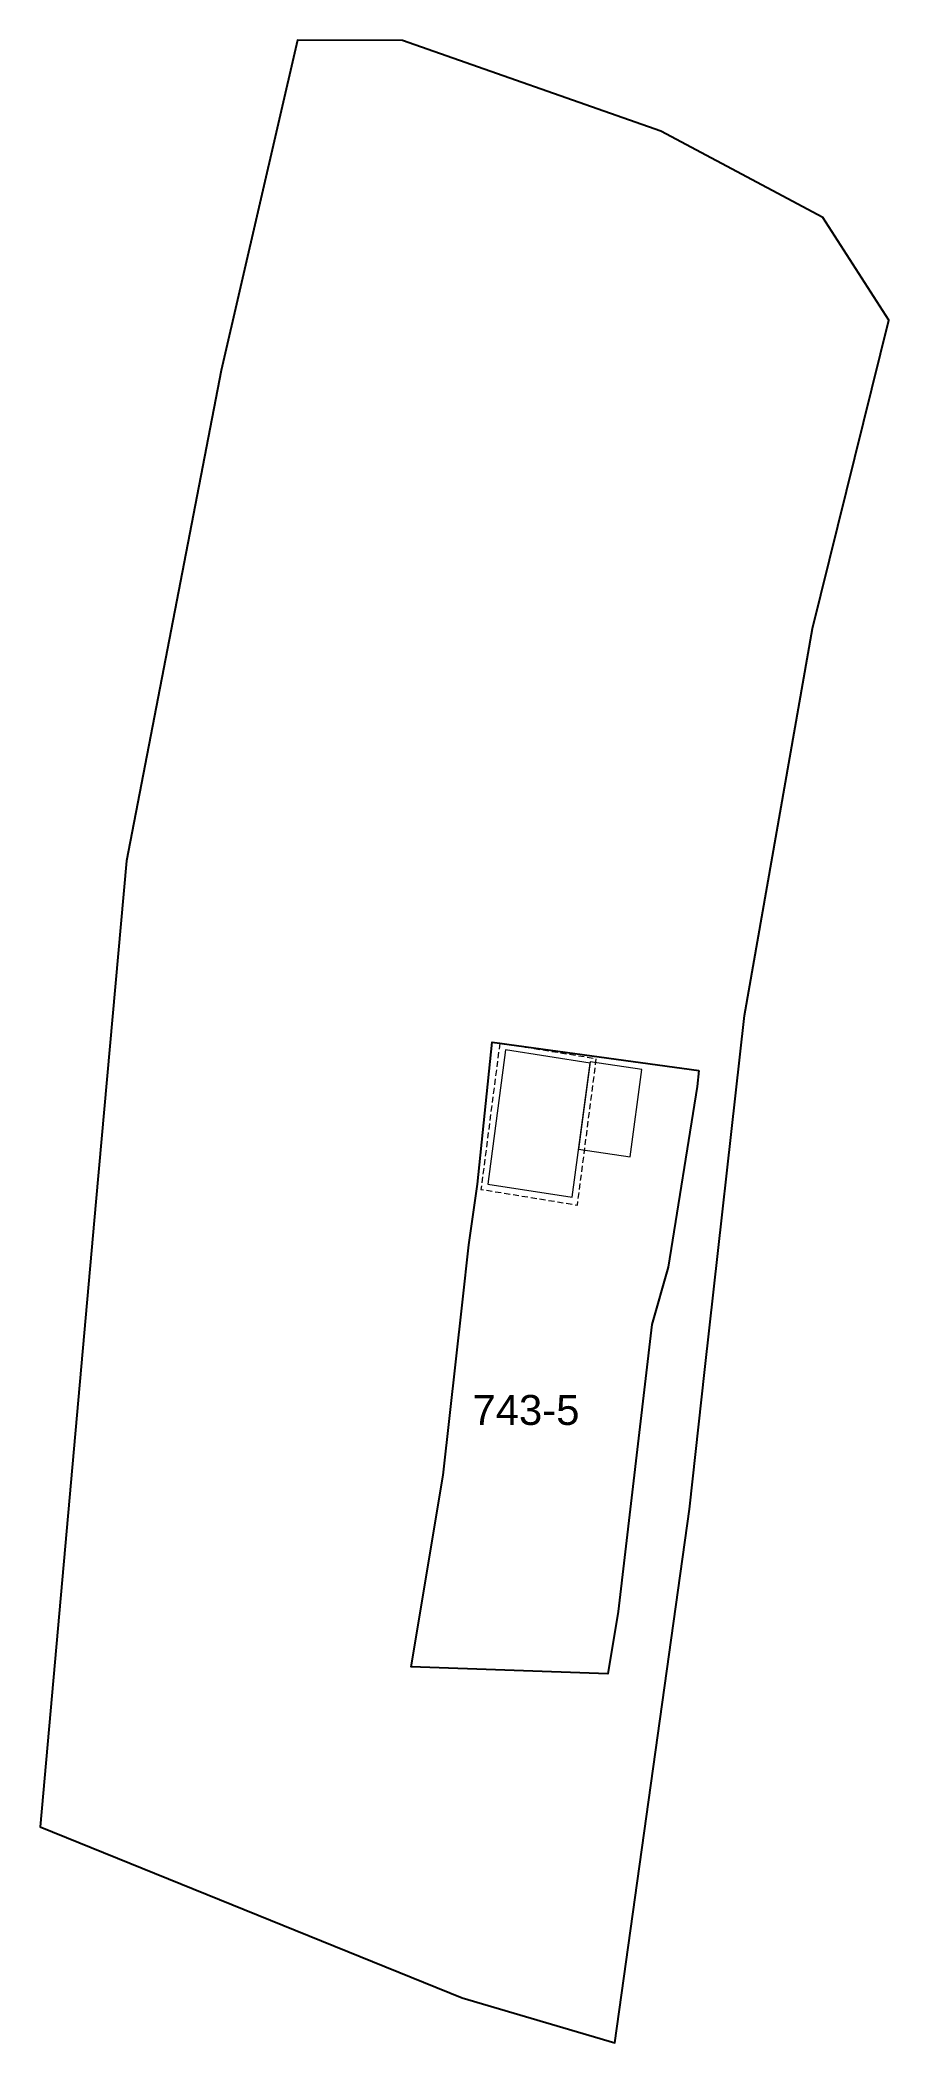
# Model space of a CAD drawing. Header units: metres. Extents: x 7511624 to 7511695, y 4691891 to 4692058.
import ezdxf
from ezdxf.enums import TextEntityAlignment as Align

# ---------------------------------------------------------------- set-up
doc = ezdxf.new("R2010")
doc.units = ezdxf.units.M
doc.linetypes.add('DASHED', pattern=[0.75, 0.5, -0.25])
for name, color, linetype in [('FERIZAJ_PAR_PARCELGEOM_ILI', 7, 'Continuous'), ('Nr Parceles Baze', 7, 'Continuous'), ('Parcela Baze', 7, 'Continuous')]:
    doc.layers.add(name, color=color, linetype=linetype)
for name, color, linetype, lineweight in [('kati 0', 1, 'Continuous', 0), ('kati 1', 111, 'Continuous', 0), ('streha', 233, 'DASHED', 0)]:
    doc.layers.add(name, color=color, linetype=linetype, lineweight=lineweight)
doc.styles.get("Standard").update_dxf_attribs({"font": 'arial.ttf'})

msp = doc.modelspace()

# ---------------------------------------------------------------- linework, layer by layer
at = {"layer": 'FERIZAJ_PAR_PARCELGEOM_ILI', "color": 7, "linetype": 'Continuous'}
msp.add_lwpolyline([(7511679.67, 4691947.37), (7511682.97, 4691976.9), (7511688.65, 4692009.17), (7511695.03, 4692034.89), (7511689.51, 4692043.45), (7511675.99, 4692050.66), (7511654.46, 4692058.22), (7511645.71, 4692058.26), (7511639.33, 4692030.7), (7511631.44, 4691989.8), (7511628.87, 4691961.37), (7511624.22, 4691909.23), (7511659.43, 4691894.97), (7511672.17, 4691891.2), (7511678.38, 4691935.73), (7511679.67, 4691947.37)], close=True, dxfattribs=at)
at = {"layer": 'kati 0', "elevation": 617.14, "flags": 128}
for points in [[(7511670.1, 4691972.93), (7511663.06, 4691974.03), (7511661.57, 4691962.83), (7511668.61, 4691961.74)], [(7511670.12, 4691973.04), (7511669.14, 4691965.75), (7511673.44, 4691965.1), (7511674.42, 4691972.39)]]:
    msp.add_lwpolyline(points, close=True, dxfattribs=at)
at = {"layer": 'kati 1', "elevation": 620.12, "flags": 128}
msp.add_lwpolyline([(7511670.1, 4691972.93), (7511663.06, 4691974.03), (7511661.57, 4691962.83), (7511668.61, 4691961.74)], close=True, dxfattribs=at)
at = {"layer": 'Parcela Baze', "flags": 128}
msp.add_lwpolyline([(7511679.17, 4691972.3), (7511679.02, 4691970.98), (7511676.61, 4691955.9), (7511675.26, 4691951.14), (7511672.45, 4691927.19), (7511671.59, 4691921.98), (7511655.19, 4691922.56), (7511657.86, 4691938.55), (7511659.45, 4691952.99), (7511659.99, 4691957.77), (7511660.7, 4691962.83), (7511661.93, 4691974.67)], close=True, dxfattribs=at)
at = {"layer": 'streha', "elevation": 622.81, "flags": 128}
msp.add_lwpolyline([(7511662.57, 4691974.59), (7511661, 4691962.4), (7511669.05, 4691961.09), (7511670.62, 4691973.28)], close=True, dxfattribs=at)

# ---------------------------------------------------------------- texts
at = {"layer": 'Nr Parceles Baze'}
msp.add_text('743-5', height=2.5, dxfattribs=at).set_placement((7511664.75, 4691944), align=Align.MIDDLE_CENTER)

doc.saveas('drawing.dxf')
